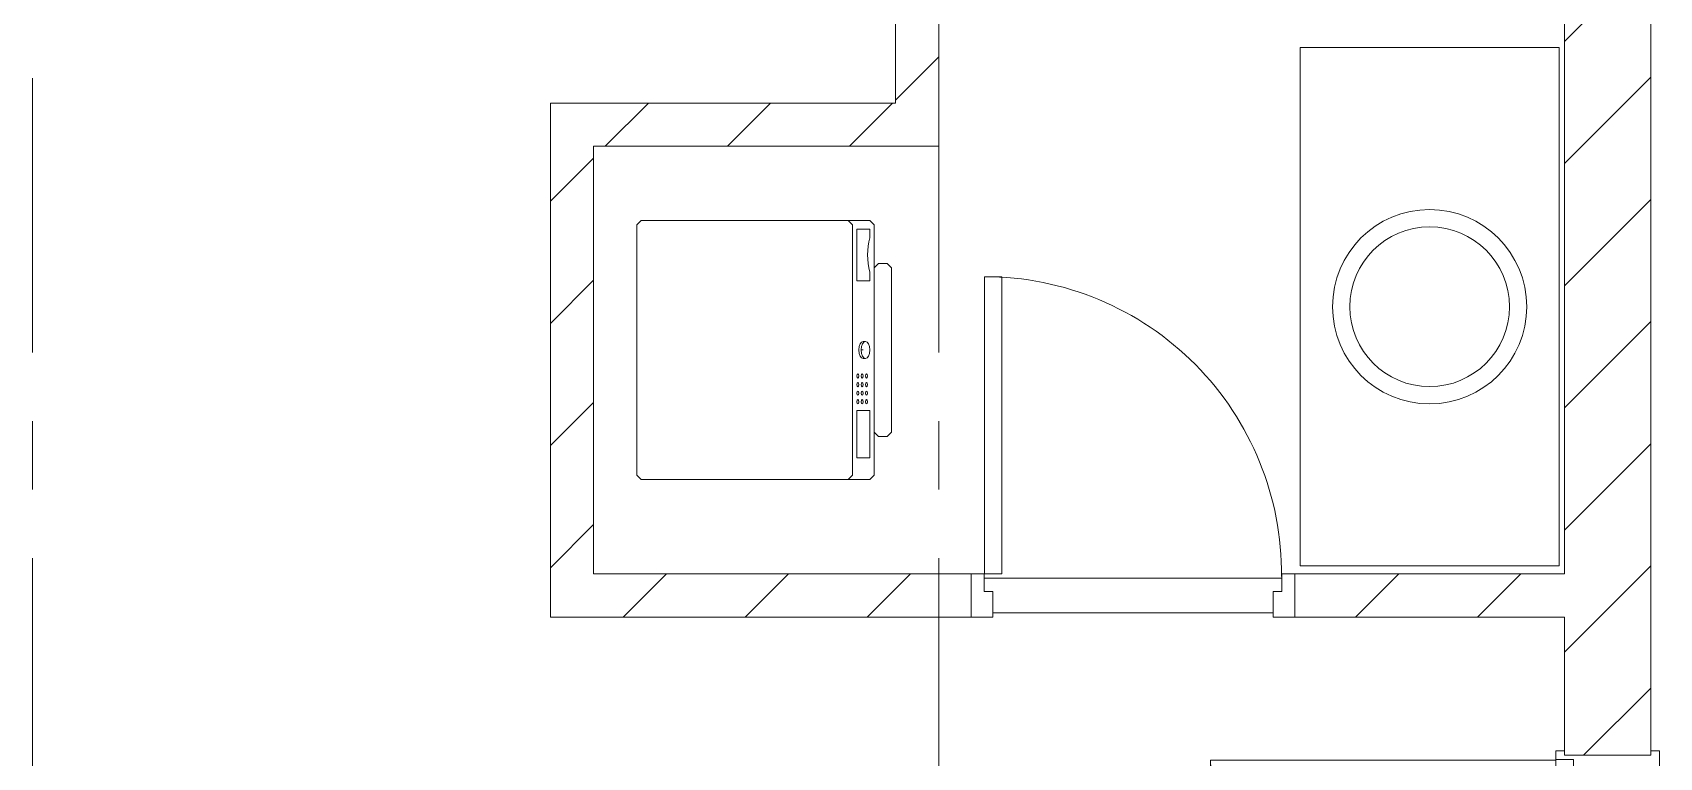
# Model space of a CAD drawing. Header units: millimetres. Extents: x -20144 to 117103, y -11426 to 48263.
# Drawn here: x 25951 to 29721, y 13135 to 14813 of the extents above; entities that cross this region are included whole.
import ezdxf

# ---------------------------------------------------------------- set-up
doc = ezdxf.new("R2010")
doc.units = ezdxf.units.MM
doc.linetypes.add('Grid Line', pattern=[22.225, 12.7, -3.175, 3.175, -3.175])
for name, color, linetype, lineweight in [('CUA', 31, 'Continuous', 9), ('HATCH-TUONG', 152, 'Continuous', 9), ('NET-CAT', 3, 'Continuous', 9), ('NET-THAY', 2, 'Continuous', 15), ('THIET BI', 44, 'Continuous', 5), ('THIET-BI', 44, 'Continuous', 5), ('TRUC', 225, 'Continuous', 5)]:
    doc.layers.add(name, color=color, linetype=linetype, lineweight=lineweight)
pattern_1 = [(45, (0, 0), (-141.4214, 141.4214), [])]

# ---------------------------------------------------------------- blocks, each defined once
blk = doc.blocks.new('CUA VAO CAN HO - Type 1-60224-MẶT BẰNG TẦNG 5 ĐẾN TẦNG 22')
at = {"layer": 'CUA'}
for p, q in [((-508.5, 97.7), (-508.5, 117.7)), ((-508.5, 117.7), (-468.5, 117.7)), ((-468.5, 117.7), (-468.5, -81.3)), ((671.5, 117.7), (711.5, 117.7)), ((671.5, -81.3), (671.5, 117.7)), ((711.5, 117.7), (711.5, 97.7)), ((-498.5, 97.7), (-508.5, 97.7)), ((-498.5, -102.3), (-498.5, 97.7)), ((701.5, 97.7), (701.5, -102.3)), ((711.5, 97.7), (701.5, 97.7)), ((-508.5, -102.3), (-498.5, -102.3)), ((-508.5, -122.3), (-508.5, -102.3)), ((-488.5, -81.3), (-488.5, -122.3)), ((-468.5, -81.3), (-488.5, -81.3)), ((691.5, -81.3), (671.5, -81.3)), ((691.5, -122.3), (691.5, -81.3)), ((701.5, -102.3), (711.5, -102.3)), ((711.5, -102.3), (711.5, -122.3)), ((-488.5, -122.3), (-508.5, -122.3)), ((-447.5, -122.3), (-487.5, -122.3)), ((-487.5, -122.3), (-487.5, -922.3)), ((-447.5, -922.3), (-447.5, -122.3)), ((650.5, -122.3), (690.5, -122.3)), ((650.5, -499.3), (650.5, -122.3)), ((690.5, -122.3), (690.5, -499.3)), ((711.5, -122.3), (691.5, -122.3)), ((690.5, -499.3), (650.5, -499.3)), ((-487.5, -922.3), (-447.5, -922.3))]:
    blk.add_line(p, q, dxfattribs=at)
for centre, radius, start, end in [((-487.5, -122.3), 800, 270, 0.5), ((690.5, -122.3), 377, 179.5, 270)]:
    blk.add_arc(centre, radius, start, end, dxfattribs=at)
blk = doc.blocks.new('CUA WC - Type 1-60255-MẶT BẰNG TẦNG 5 ĐẾN TẦNG 22')
at = {"layer": 'CUA'}
for p, q in [((-242.5, 740.3), (-202.5, 740.3)), ((-242.5, 52.3), (-242.5, 740.3)), ((-202.5, 740.3), (-202.5, 52.3)), ((-243.5, 52.3), (-273.5, 52.3)), ((-273.5, 52.3), (-273.5, -47.7)), ((-243.5, 11.3), (-243.5, 52.3)), ((-202.5, 52.3), (-242.5, 52.3)), ((476.5, 52.3), (446.5, 52.3)), ((446.5, 52.3), (446.5, 11.3)), ((476.5, -47.7), (476.5, 52.3)), ((-223.5, 11.3), (-243.5, 11.3)), ((-223.5, -47.7), (-223.5, 11.3)), ((446.5, 11.3), (426.5, 11.3)), ((426.5, 11.3), (426.5, -47.7)), ((-273.5, -47.7), (-223.5, -47.7)), ((426.5, -47.7), (476.5, -47.7))]:
    blk.add_line(p, q, dxfattribs=at)
blk.add_arc((-242.5, 52.3), 688, 359.5, 90, dxfattribs=at)
blk = doc.blocks.new('X-MAY GIAT - X-MAY GIAT-V6-MẶT BẰNG TẦNG 5 ĐẾN TẦNG 22')
at = {"layer": 'THIET BI', "lineweight": 9}
for p, q in [((-290, 0), (-300, -10)), ((-300, -10), (-290, 0)), ((290, 0), (-290, 0)), ((-290, 0), (290, 0)), ((300, -10), (290, 0)), ((290, 0), (300, -10)), ((-300, -10), (-300, -540)), ((-300, -540), (-300, -10)), ((300, -540), (300, -10)), ((300, -10), (300, -540)), ((-300, -490), (-290, -500)), ((290, -500), (300, -490)), ((-290, -500), (290, -500)), ((-250, -510), (-250, -540)), ((-140, -510), (-250, -510)), ((-140, -540), (-140, -510)), ((-20, -530), (-20, -525)), ((0, -520), (0, -525)), ((20, -530), (20, -525)), ((160, -510), (280, -510)), ((160, -540), (160, -510)), ((280, -510), (280, -540)), ((-300, -540), (-290, -550)), ((-290, -550), (-300, -540)), ((-290, -550), (-190, -550)), ((-190, -550), (-290, -550)), ((-250, -540), (-140, -540)), ((-190, -550), (-200, -560)), ((-200, -560), (-190, -550)), ((-200, -560), (-200, -580)), ((-200, -580), (-200, -560)), ((190, -550), (-190, -550)), ((180, -540), (160, -540)), ((200, -560), (190, -550)), ((190, -550), (290, -550)), ((190, -550), (200, -560)), ((290, -550), (190, -550)), ((200, -580), (200, -560)), ((200, -560), (200, -580)), ((280, -540), (260, -540)), ((290, -550), (300, -540)), ((300, -540), (290, -550)), ((-200, -580), (-190, -590)), ((-190, -590), (-200, -580)), ((-190, -590), (190, -590)), ((190, -590), (-190, -590)), ((190, -590), (200, -580)), ((200, -580), (190, -590))]:
    blk.add_line(p, q, dxfattribs=at)
blk.add_arc((220, -697.5), 162.5, 75.75, 104.25, dxfattribs=at)
for centre, major_axis in [((-120, -512.5), (5, 0)), ((-120, -522.5), (5, 0)), ((-100, -512.5), (5, 0)), ((-100, -522.5), (5, 0)), ((-80, -512.5), (5, 0)), ((-80, -522.5), (5, 0)), ((-60, -512.5), (-5, 0)), ((-60, -522.5), (-5, 0)), ((0, -530), (-20, 0)), ((-120, -532.5), (5, 0)), ((-100, -532.5), (5, 0)), ((-80, -532.5), (5, 0)), ((-60, -532.5), (-5, 0))]:
    blk.add_ellipse(centre, major_axis=major_axis, ratio=0.5, dxfattribs=at)
blk.add_ellipse((0, -525), major_axis=(-20, 0), ratio=0.5, start_param=3.141593, end_param=6.283185, dxfattribs=at)
blk = doc.blocks.new('X-LA - X-LA-156762-MẶT BẰNG TẦNG 5 ĐẾN TẦNG 22')
at = {"layer": 'THIET-BI', "lineweight": 9}
for p, q in [((600.2, 0), (-600.2, 0)), ((-600.2, 0), (-600.2, -600)), ((-600.2, -600), (-600.2, 0)), ((-600.2, 0), (600.2, 0)), ((600.2, -600), (600.2, 0)), ((600.2, 0), (600.2, -600)), ((-600.2, -600), (600.2, -600)), ((600.2, -600), (-600.2, -600))]:
    blk.add_line(p, q, dxfattribs=at)
for radius in [225, 185]:
    blk.add_circle((0, -300), radius, dxfattribs=at)

msp = doc.modelspace()

# ---------------------------------------------------------------- hatches: boundary and pattern name
at = {"layer": 'HATCH-TUONG'}
h = msp.add_hatch(dxfattribs=at)
h.set_pattern_fill('FP_2', color=256, style=0, pattern_type=2)
h.set_pattern_definition(pattern_1)
h.paths.add_polyline_path([(29500.5, 11299.9), (29700.5, 11299.9), (29700.5, 11939.9), (29500.5, 11939.9), (29500.5, 11499.9)], flags=0)
h.paths.add_polyline_path([(29500.5, 13139.9), (29700.5, 13139.9), (29700.5, 16749.9), (29500.5, 16749.9), (29500.5, 13364.4)], flags=0)
h = msp.add_hatch(dxfattribs=at)
h.set_pattern_fill('FP_2', color=256, style=0, pattern_type=2)
h.set_pattern_definition(pattern_1)
h.paths.add_polyline_path([(28050.5, 14549.9), (28050.5, 15949.9), (27950.5, 15949.9), (27950.5, 14549.9)], flags=0)
h = msp.add_hatch(dxfattribs=at)
h.set_pattern_fill('FP_2', color=256, style=0, pattern_type=2)
h.set_pattern_definition(pattern_1)
h.paths.add_polyline_path([(27950.5, 14549.9), (27950.5, 14649.9), (27150.5, 14649.9), (27150.5, 14549.9), (27250.5, 14549.9)], flags=0)
h = msp.add_hatch(dxfattribs=at)
h.set_pattern_fill('FP_2', color=256, style=0, pattern_type=2)
h.set_pattern_definition(pattern_1)
h.paths.add_polyline_path([(27250.5, 13459.9), (27250.5, 14549.9), (27150.5, 14549.9), (27150.5, 13459.9)], flags=0)
h = msp.add_hatch(dxfattribs=at)
h.set_pattern_fill('FP_2', color=256, style=0, pattern_type=2)
h.set_pattern_definition(pattern_1)
h.paths.add_polyline_path([(29500.5, 13459.9), (29500.5, 13559.9), (28875.5, 13559.9), (28875.5, 13459.9)], flags=0)
h.paths.add_polyline_path([(27250.5, 13459.9), (28125.5, 13459.9), (28125.5, 13559.9), (27250.5, 13559.9)], flags=0)

# ---------------------------------------------------------------- linework, layer by layer
at = {"layer": 'NET-CAT'}
for p, q in [((29700.5, 13139.9), (29700.5, 16749.9)), ((29500.5, 16007.5), (29500.5, 13559.9)), ((27950.5, 15949.9), (27950.5, 14649.9)), ((28050.5, 14549.9), (28050.5, 15949.9)), ((27950.5, 14649.9), (27150.5, 14649.9)), ((27150.5, 14649.9), (27150.5, 14549.9)), ((27150.5, 14549.9), (27150.5, 13459.9)), ((27250.5, 14549.9), (27950.5, 14549.9)), ((27250.5, 13559.9), (27250.5, 14549.9)), ((27950.5, 14549.9), (28050.5, 14549.9)), ((28125.5, 13559.9), (27250.5, 13559.9)), ((28125.5, 13459.9), (28125.5, 13559.9)), ((29500.5, 13559.9), (28875.5, 13559.9)), ((28875.5, 13559.9), (28875.5, 13459.9)), ((27150.5, 13459.9), (27250.5, 13459.9)), ((27250.5, 13459.9), (28125.5, 13459.9)), ((28875.5, 13459.9), (29500.5, 13459.9)), ((29500.5, 13459.9), (29500.5, 13139.9)), ((29500.5, 13139.9), (29700.5, 13139.9))]:
    msp.add_line(p, q, dxfattribs=at)
at = {"layer": 'NET-THAY', "lineweight": 9}
for p, q in [((28155.5, 13549.9), (28845.5, 13549.9)), ((28825.5, 13469.9), (28175.5, 13469.9))]:
    msp.add_line(p, q, dxfattribs=at)
at = {"layer": 'TRUC', "linetype": 'Grid Line', "ltscale": 50}
for p, q in [((25950.5, 43599.9), (25950.5, -4500.1)), ((28050.5, 43599.9), (28050.5, -7167.6))]:
    msp.add_line(p, q, dxfattribs=at)

# ---------------------------------------------------------------- block references
at = {"lineweight": 9}
for name, p, rotation in [('X-LA - X-LA-156762-MẶT BẰNG TẦNG 5 ĐẾN TẦNG 22', (29487.9, 14178.5), 270), ('X-MAY GIAT - X-MAY GIAT-V6-MẶT BẰNG TẦNG 5 ĐẾN TẦNG 22', (27350.6, 14078.3), 90), ('CUA VAO CAN HO - Type 1-60224-MẶT BẰNG TẦNG 5 ĐẾN TẦNG 22', (29602.8, 12641.4), 270)]:
    msp.add_blockref(name, p, dxfattribs=dict(at, rotation=rotation))
msp.add_blockref('CUA WC - Type 1-60255-MẶT BẰNG TẦNG 5 ĐẾN TẦNG 22', (28399.1, 13507.7), dxfattribs=at)

doc.saveas('drawing.dxf')
